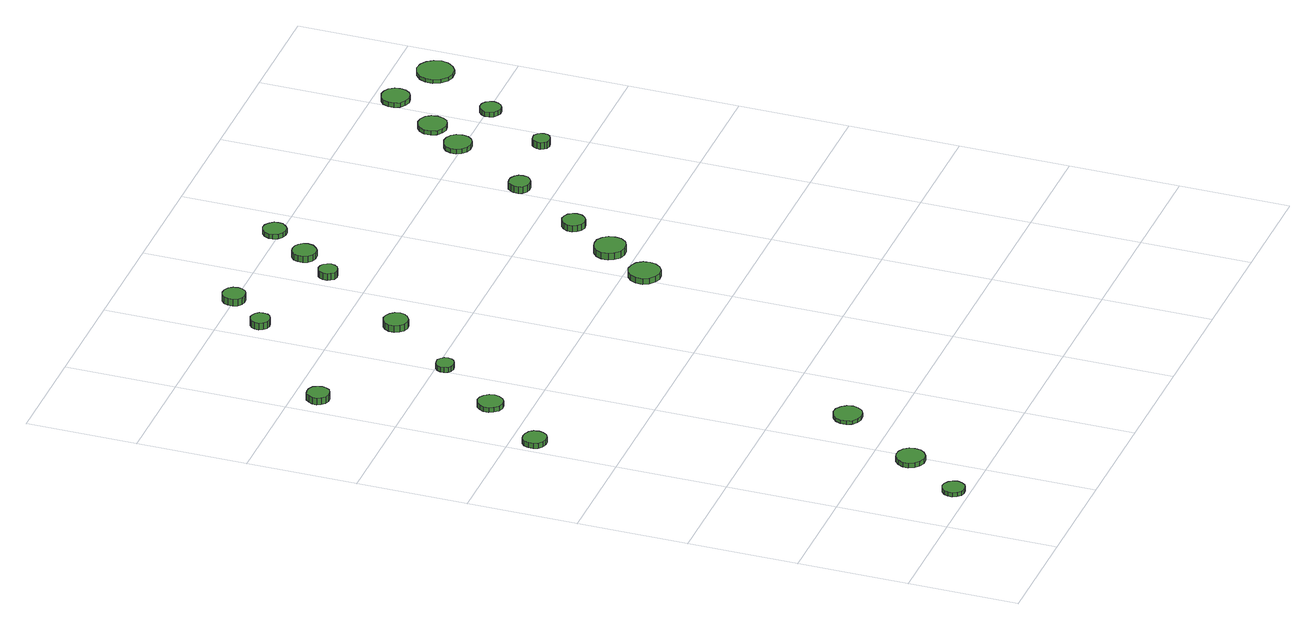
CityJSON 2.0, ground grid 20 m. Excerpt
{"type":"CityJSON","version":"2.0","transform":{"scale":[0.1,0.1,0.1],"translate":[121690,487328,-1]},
"CityObjects":{
"tree1":{"type":"SolitaryVegetationObject","attributes":{"function":"something"},"geometry":[{"type":"MultiSurface","lod":"1","boundaries":[[[0,1,2,3,4,5,6,7,8,9,10,11,12,13,14]],[[15,16,17,18,19,20,21,22,23,24,25,26,27,28,29]],[[0,29,28,1]],[[1,28,27,2]],[[2,27,26,3]],[[3,26,25,4]],[[4,25,24,5]],[[5,24,23,6]],[[6,23,22,7]],[[7,22,21,8]],[[8,21,20,9]],[[9,20,19,10]],[[10,19,18,11]],[[11,18,17,12]],[[12,17,16,13]],[[13,16,15,14]],[[14,15,29,0]]]}]},
"tree2":{"type":"SolitaryVegetationObject","attributes":{"function":"something"},"geometry":[{"type":"MultiSurface","lod":"1","boundaries":[[[30,31,32,33,34,35,36,37,38,39,40,41,42,43,44]],[[45,46,47,48,49,50,51,52,53,54,55,56,57,58,59]],[[30,59,58,31]],[[31,58,57,32]],[[32,57,56,33]],[[33,56,55,34]],[[34,55,54,35]],[[35,54,53,36]],[[36,53,52,37]],[[37,52,51,38]],[[38,51,50,39]],[[39,50,49,40]],[[40,49,48,41]],[[41,48,47,42]],[[42,47,46,43]],[[43,46,45,44]],[[44,45,59,30]]]}]},
"tree3":{"type":"SolitaryVegetationObject","attributes":{"function":"something"},"geometry":[{"type":"MultiSurface","lod":"1","boundaries":[[[60,61,62,63,64,65,66,67,68,69,70,71,72,73,74]],[[75,76,77,78,79,80,81,82,83,84,85,86,87,88,89]],[[60,89,88,61]],[[61,88,87,62]],[[62,87,86,63]],[[63,86,85,64]],[[64,85,84,65]],[[65,84,83,66]],[[66,83,82,67]],[[67,82,81,68]],[[68,81,80,69]],[[69,80,79,70]],[[70,79,78,71]],[[71,78,77,72]],[[72,77,76,73]],[[73,76,75,74]],[[74,75,89,60]]]}]},
"tree4":{"type":"SolitaryVegetationObject","attributes":{"function":"something"},"geometry":[{"type":"MultiSurface","lod":"1","boundaries":[[[90,91,92,93,94,95,96,97,98,99,100,101,102,103,104]],[[105,106,107,108,109,110,111,112,113,114,115,116,117,118,119]],[[90,119,118,91]],[[91,118,117,92]],[[92,117,116,93]],[[93,116,115,94]],[[94,115,114,95]],[[95,114,113,96]],[[96,113,112,97]],[[97,112,111,98]],[[98,111,110,99]],[[99,110,109,100]],[[100,109,108,101]],[[101,108,107,102]],[[102,107,106,103]],[[103,106,105,104]],[[104,105,119,90]]]}]},
"tree5":{"type":"SolitaryVegetationObject","attributes":{"function":"something"},"geometry":[{"type":"MultiSurface","lod":"1","boundaries":[[[120,121,122,123,124,125,126,127,128,129,130,131,132,133,134]],[[135,136,137,138,139,140,141,142,143,144,145,146,147,148,149]],[[120,149,148,121]],[[121,148,147,122]],[[122,147,146,123]],[[123,146,145,124]],[[124,145,144,125]],[[125,144,143,126]],[[126,143,142,127]],[[127,142,141,128]],[[128,141,140,129]],[[129,140,139,130]],[[130,139,138,131]],[[131,138,137,132]],[[132,137,136,133]],[[133,136,135,134]],[[134,135,149,120]]]}]},
"tree6":{"type":"SolitaryVegetationObject","attributes":{"function":"something"},"geometry":[{"type":"MultiSurface","lod":"1","boundaries":[[[150,151,152,153,154,155,156,157,158,159,160,161,162,163,164]],[[165,166,167,168,169,170,171,172,173,174,175,176,177,178,179]],[[150,179,178,151]],[[151,178,177,152]],[[152,177,176,153]],[[153,176,175,154]],[[154,175,174,155]],[[155,174,173,156]],[[156,173,172,157]],[[157,172,171,158]],[[158,171,170,159]],[[159,170,169,160]],[[160,169,168,161]],[[161,168,167,162]],[[162,167,166,163]],[[163,166,165,164]],[[164,165,179,150]]]}]},
"tree7":{"type":"SolitaryVegetationObject","attributes":{"function":"something"},"geometry":[{"type":"MultiSurface","lod":"1","boundaries":[[[180,181,182,183,184,185,186,187,188,189,190,191,192,193,194]],[[195,196,197,198,199,200,201,202,203,204,205,206,207,208,209]],[[180,209,208,181]],[[181,208,207,182]],[[182,207,206,183]],[[183,206,205,184]],[[184,205,204,185]],[[185,204,203,186]],[[186,203,202,187]],[[187,202,201,188]],[[188,201,200,189]],[[189,200,199,190]],[[190,199,198,191]],[[191,198,197,192]],[[192,197,196,193]],[[193,196,195,194]],[[194,195,209,180]]]}]},
"tree8":{"type":"SolitaryVegetationObject","attributes":{"function":"something"},"geometry":[{"type":"MultiSurface","lod":"1","boundaries":[[[210,211,212,213,214,215,216,217,218,219,220,221,222,223,224]],[[225,226,227,228,229,230,231,232,233,234,235,236,237,238,239]],[[210,239,238,211]],[[211,238,237,212]],[[212,237,236,213]],[[213,236,235,214]],[[214,235,234,215]],[[215,234,233,216]],[[216,233,232,217]],[[217,232,231,218]],[[218,231,230,219]],[[219,230,229,220]],[[220,229,228,221]],[[221,228,227,222]],[[222,227,226,223]],[[223,226,225,224]],[[224,225,239,210]]]}]},
"tree9":{"type":"SolitaryVegetationObject","attributes":{"function":"something"},"geometry":[{"type":"MultiSurface","lod":"1","boundaries":[[[240,241,242,243,244,245,246,247,248,249,250,251,252,253,254]],[[255,256,257,258,259,260,261,262,263,264,265,266,267,268,269]],[[240,269,268,241]],[[241,268,267,242]],[[242,267,266,243]],[[243,266,265,244]],[[244,265,264,245]],[[245,264,263,246]],[[246,263,262,247]],[[247,262,261,248]],[[248,261,260,249]],[[249,260,259,250]],[[250,259,258,251]],[[251,258,257,252]],[[252,257,256,253]],[[253,256,255,254]],[[254,255,269,240]]]}]},
"tree10":{"type":"SolitaryVegetationObject","attributes":{"function":"something"},"geometry":[{"type":"MultiSurface","lod":"1","boundaries":[[[270,271,272,273,274,275,276,277,278,279,280,281,282,283,284]],[[285,286,287,288,289,290,291,292,293,294,295,296,297,298,299]],[[270,299,298,271]],[[271,298,297,272]],[[272,297,296,273]],[[273,296,295,274]],[[274,295,294,275]],[[275,294,293,276]],[[276,293,292,277]],[[277,292,291,278]],[[278,291,290,279]],[[279,290,289,280]],[[280,289,288,281]],[[281,288,287,282]],[[282,287,286,283]],[[283,286,285,284]],[[284,285,299,270]]]}]},
"tree11":{"type":"SolitaryVegetationObject","attributes":{"function":"something"},"geometry":[{"type":"MultiSurface","lod":"1","boundaries":[[[300,301,302,303,304,305,306,307,308,309,310,311,312,313,314]],[[315,316,317,318,319,320,321,322,323,324,325,326,327,328,329]],[[300,329,328,301]],[[301,328,327,302]],[[302,327,326,303]],[[303,326,325,304]],[[304,325,324,305]],[[305,324,323,306]],[[306,323,322,307]],[[307,322,321,308]],[[308,321,320,309]],[[309,320,319,310]],[[310,319,318,311]],[[311,318,317,312]],[[312,317,316,313]],[[313,316,315,314]],[[314,315,329,300]]]}]},
"tree12":{"type":"SolitaryVegetationObject","attributes":{"function":"something"},"geometry":[{"type":"MultiSurface","lod":"1","boundaries":[[[330,331,332,333,334,335,336,337,338,339,340,341,342,343,344]],[[345,346,347,348,349,350,351,352,353,354,355,356,357,358,359]],[[330,359,358,331]],[[331,358,357,332]],[[332,357,356,333]],[[333,356,355,334]],[[334,355,354,335]],[[335,354,353,336]],[[336,353,352,337]],[[337,352,351,338]],[[338,351,350,339]],[[339,350,349,340]],[[340,349,348,341]],[[341,348,347,342]],[[342,347,346,343]],[[343,346,345,344]],[[344,345,359,330]]]}]},
"tree13":{"type":"SolitaryVegetationObject","attributes":{"function":"something"},"geometry":[{"type":"MultiSurface","lod":"1","boundaries":[[[360,361,362,363,364,365,366,367,368,369,370,371,372,373,374]],[[375,376,377,378,379,380,381,382,383,384,385,386,387,388,389]],[[360,389,388,361]],[[361,388,387,362]],[[362,387,386,363]],[[363,386,385,364]],[[364,385,384,365]],[[365,384,383,366]],[[366,383,382,367]],[[367,382,381,368]],[[368,381,380,369]],[[369,380,379,370]],[[370,379,378,371]],[[371,378,377,372]],[[372,377,376,373]],[[373,376,375,374]],[[374,375,389,360]]]}]},
"tree14":{"type":"SolitaryVegetationObject","attributes":{"function":"something"},"geometry":[{"type":"MultiSurface","lod":"1","boundaries":[[[390,391,392,393,394,395,396,397,398,399,400,401,402,403,404]],[[405,406,407,408,409,410,411,412,413,414,415,416,417,418,419]],[[390,419,418,391]],[[391,418,417,392]],[[392,417,416,393]],[[393,416,415,394]],[[394,415,414,395]],[[395,414,413,396]],[[396,413,412,397]],[[397,412,411,398]],[[398,411,410,399]],[[399,410,409,400]],[[400,409,408,401]],[[401,408,407,402]],[[402,407,406,403]],[[403,406,405,404]],[[404,405,419,390]]]}]},
"tree15":{"type":"SolitaryVegetationObject","attributes":{"function":"something"},"geometry":[{"type":"MultiSurface","lod":"1","boundaries":[[[420,421,422,423,424,425,426,427,428,429,430,431,432,433,434]],[[435,436,437,438,439,440,441,442,443,444,445,446,447,448,449]],[[420,449,448,421]],[[421,448,447,422]],[[422,447,446,423]],[[423,446,445,424]],[[424,445,444,425]],[[425,444,443,426]],[[426,443,442,427]],[[427,442,441,428]],[[428,441,440,429]],[[429,440,439,430]],[[430,439,438,431]],[[431,438,437,432]],[[432,437,436,433]],[[433,436,435,434]],[[434,435,449,420]]]}]},
"tree16":{"type":"SolitaryVegetationObject","attributes":{"function":"something"},"geometry":[{"type":"MultiSurface","lod":"1","boundaries":[[[450,451,452,453,454,455,456,457,458,459,460,461,462,463,464]],[[465,466,467,468,469,470,471,472,473,474,475,476,477,478,479]],[[450,479,478,451]],[[451,478,477,452]],[[452,477,476,453]],[[453,476,475,454]],[[454,475,474,455]],[[455,474,473,456]],[[456,473,472,457]],[[457,472,471,458]],[[458,471,470,459]],[[459,470,469,460]],[[460,469,468,461]],[[461,468,467,462]],[[462,467,466,463]],[[463,466,465,464]],[[464,465,479,450]]]}]},
"tree17":{"type":"SolitaryVegetationObject","attributes":{"function":"something"},"geometry":[{"type":"MultiSurface","lod":"1","boundaries":[[[480,481,482,483,484,485,486,487,488,489,490,491,492,493,494]],[[495,496,497,498,499,500,501,502,503,504,505,506,507,508,509]],[[480,509,508,481]],[[481,508,507,482]],[[482,507,506,483]],[[483,506,505,484]],[[484,505,504,485]],[[485,504,503,486]],[[486,503,502,487]],[[487,502,501,488]],[[488,501,500,489]],[[489,500,499,490]],[[490,499,498,491]],[[491,498,497,492]],[[492,497,496,493]],[[493,496,495,494]],[[494,495,509,480]]]}]},
"tree18":{"type":"SolitaryVegetationObject","attributes":{"function":"something"},"geometry":[{"type":"MultiSurface","lod":"1","boundaries":[[[510,511,512,513,514,515,516,517,518,519,520,521,522,523,524]],[[525,526,527,528,529,530,531,532,533,534,535,536,537,538,539]],[[510,539,538,511]],[[511,538,537,512]],[[512,537,536,513]],[[513,536,535,514]],[[514,535,534,515]],[[515,534,533,516]],[[516,533,532,517]],[[517,532,531,518]],[[518,531,530,519]],[[519,530,529,520]],[[520,529,528,521]],[[521,528,527,522]],[[522,527,526,523]],[[523,526,525,524]],[[524,525,539,510]]]}]},
"tree19":{"type":"SolitaryVegetationObject","attributes":{"function":"something"},"geometry":[{"type":"MultiSurface","lod":"1","boundaries":[[[540,541,542,543,544,545,546,547,548,549,550,551,552,553,554]],[[555,556,557,558,559,560,561,562,563,564,565,566,567,568,569]],[[540,569,568,541]],[[541,568,567,542]],[[542,567,566,543]],[[543,566,565,544]],[[544,565,564,545]],[[545,564,563,546]],[[546,563,562,547]],[[547,562,561,548]],[[548,561,560,549]],[[549,560,559,550]],[[550,559,558,551]],[[551,558,557,552]],[[552,557,556,553]],[[553,556,555,554]],[[554,555,569,540]]]}]},
"tree20":{"type":"SolitaryVegetationObject","attributes":{"function":"something"},"geometry":[{"type":"MultiSurface","lod":"1","boundaries":[[[570,571,572,573,574,575,576,577,578,579,580,581,582,583,584]],[[585,586,587,588,589,590,591,592,593,594,595,596,597,598,599]],[[570,599,598,571]],[[571,598,597,572]],[[572,597,596,573]],[[573,596,595,574]],[[574,595,594,575]],[[575,594,593,576]],[[576,593,592,577]],[[577,592,591,578]],[[578,591,590,579]],[[579,590,589,580]],[[580,589,588,581]],[[581,588,587,582]],[[582,587,586,583]],[[583,586,585,584]],[[584,585,599,570]]]}]},
"tree21":{"type":"SolitaryVegetationObject","attributes":{"function":"something"},"geometry":[{"type":"MultiSurface","lod":"1","boundaries":[[[600,601,602,603,604,605,606,607,608,609,610,611,612,613,614]],[[615,616,617,618,619,620,621,622,623,624,625,626,627,628,629]],[[600,629,628,601]],[[601,628,627,602]],[[602,627,626,603]],[[603,626,625,604]],[[604,625,624,605]],[[605,624,623,606]],[[606,623,622,607]],[[607,622,621,608]],[[608,621,620,609]],[[609,620,619,610]],[[610,619,618,611]],[[611,618,617,612]],[[612,617,616,613]],[[613,616,615,614]],[[614,615,629,600]]]}]},
"tree22":{"type":"SolitaryVegetationObject","attributes":{"function":"something"},"geometry":[{"type":"MultiSurface","lod":"1","boundaries":[[[630,631,632,633,634,635,636,637,638,639,640,641,642,643,644]],[[645,646,647,648,649,650,651,652,653,654,655,656,657,658,659]],[[630,659,658,631]],[[631,658,657,632]],[[632,657,656,633]],[[633,656,655,634]],[[634,655,654,635]],[[635,654,653,636]],[[636,653,652,637]],[[637,652,651,638]],[[638,651,650,639]],[[639,650,649,640]],[[640,649,648,641]],[[641,648,647,642]],[[642,647,646,643]],[[643,646,645,644]],[[644,645,659,630]]]}]},
"tree23":{"type":"SolitaryVegetationObject","attributes":{"function":"something"},"geometry":[{"type":"MultiSurface","lod":"1","boundaries":[[[660,661,662,663,664,665,666,667,668,669,670,671,672,673,674]],[[675,676,677,678,679,680,681,682,683,684,685,686,687,688,689]],[[660,689,688,661]],[[661,688,687,662]],[[662,687,686,663]],[[663,686,685,664]],[[664,685,684,665]],[[665,684,683,666]],[[666,683,682,667]],[[667,682,681,668]],[[668,681,680,669]],[[669,680,679,670]],[[670,679,678,671]],[[671,678,677,672]],[[672,677,676,673]],[[673,676,675,674]],[[674,675,689,660]]]}]}
},
"vertices":[
[138,29,14],[136,37,14],[131,44,14],[124,48,14],[116,49,14],[108,46,14],[102,41,14],[98,33,14],[98,25,14],[102,17,14],[108,11,14],[116,9,14],[124,10,14],[131,14,14],[136,21,14],[136,21,6],[131,14,6],[124,10,6],[116,9,6],[108,11,6],[102,17,6],[98,25,6],[98,33,6],[102,41,6],[108,46,6],[116,49,6],[124,48,6],[131,44,6],[136,37,6],[138,29,6],
[215,133,15],[213,143,15],[207,152,15],[197,157,15],[187,158,15],[177,155,15],[169,148,15],[164,138,15],[164,128,15],[169,118,15],[177,111,15],[187,107,15],[197,108,15],[207,114,15],[213,122,15],[213,122,6],[207,114,6],[197,108,6],[187,107,6],[177,111,6],[169,118,6],[164,128,6],[164,138,6],[169,148,6],[177,155,6],[187,158,6],[197,157,6],[207,152,6],[213,143,6],[215,133,6],
[51,758,18],[49,767,18],[44,774,18],[36,778,18],[27,779,18],[19,777,18],[12,771,18],[9,763,18],[9,754,18],[12,746,18],[19,740,18],[27,737,18],[36,738,18],[44,742,18],[49,750,18],[49,750,8],[44,742,8],[36,738,8],[27,737,8],[19,740,8],[12,746,8],[9,754,8],[9,763,8],[12,771,8],[19,777,8],[27,779,8],[36,778,8],[44,774,8],[49,767,8],[51,758,8],
[316,281,13],[313,292,13],[307,300,13],[298,306,13],[287,307,13],[277,304,13],[269,296,13],[265,287,13],[265,276,13],[269,266,13],[277,259,13],[287,256,13],[298,257,13],[307,262,13],[313,271,13],[313,271,6],[307,262,6],[298,257,6],[287,256,6],[277,259,6],[269,266,6],[265,276,6],[265,287,6],[269,296,6],[277,304,6],[287,307,6],[298,306,6],[307,300,6],[313,292,6],[316,281,6],
[141,870,17],[139,879,17],[133,887,17],[125,892,17],[116,893,17],[107,890,17],[100,883,17],[96,875,17],[96,865,17],[100,857,17],[107,850,17],[116,847,17],[125,848,17],[133,853,17],[139,861,17],[139,861,8],[133,853,8],[125,848,8],[116,847,8],[107,850,8],[100,857,8],[96,865,8],[96,875,8],[100,883,8],[107,890,8],[116,893,8],[125,892,8],[133,887,8],[139,879,8],[141,870,8],
[61,1155,22],[59,1163,22],[55,1170,22],[47,1174,22],[39,1175,22],[31,1173,22],[25,1167,22],[21,1159,22],[21,1151,22],[25,1144,22],[31,1138,22],[39,1135,22],[47,1136,22],[55,1140,22],[59,1147,22],[59,1147,9],[55,1140,9],[47,1136,9],[39,1135,9],[31,1138,9],[25,1144,9],[21,1151,9],[21,1159,9],[25,1167,9],[31,1173,9],[39,1175,9],[47,1174,9],[55,1170,9],[59,1163,9],[61,1155,9],
[229,985,18],[227,992,18],[223,997,18],[217,1001,18],[211,1001,18],[204,999,18],[199,995,18],[196,988,18],[196,982,18],[199,975,18],[204,971,18],[211,969,18],[217,970,18],[223,973,18],[227,978,18],[227,978,8],[223,973,8],[217,970,8],[211,969,8],[204,971,8],[199,975,8],[196,982,8],[196,988,8],[199,995,8],[204,999,8],[211,1001,8],[217,1001,8],[223,997,8],[227,992,8],[229,985,8],
[247,1327,29],[246,1334,29],[241,1340,29],[235,1343,29],[228,1344,29],[221,1342,29],[215,1337,29],[212,1330,29],[212,1323,29],[215,1316,29],[221,1311,29],[228,1309,29],[235,1310,29],[241,1313,29],[246,1319,29],[246,1319,16],[241,1313,16],[235,1310,16],[228,1309,16],[221,1311,16],[215,1316,16],[212,1323,16],[212,1330,16],[215,1337,16],[221,1342,16],[228,1344,16],[235,1343,16],[241,1340,16],[246,1334,16],[247,1327,16],
[333,1109,24],[331,1118,24],[325,1125,24],[317,1130,24],[308,1131,24],[299,1128,24],[293,1122,24],[289,1114,24],[289,1104,24],[293,1096,24],[299,1090,24],[308,1087,24],[317,1088,24],[325,1093,24],[331,1100,24],[331,1100,11],[325,1093,11],[317,1088,11],[308,1087,11],[299,1090,11],[293,1096,11],[289,1104,11],[289,1114,11],[293,1122,11],[299,1128,11],[308,1131,11],[317,1130,11],[325,1125,11],[331,1118,11],[333,1109,11],
[317,1397,26],[315,1406,26],[310,1413,26],[302,1417,26],[294,1418,26],[286,1415,26],[279,1409,26],[276,1402,26],[276,1393,26],[279,1385,26],[286,1379,26],[294,1377,26],[302,1378,26],[310,1382,26],[315,1389,26],[315,1389,13],[310,1382,13],[302,1378,13],[294,1377,13],[286,1379,13],[279,1385,13],[276,1393,13],[276,1402,13],[279,1409,13],[286,1415,13],[294,1418,13],[302,1417,13],[310,1413,13],[315,1406,13],[317,1397,13],
[447,1274,24],[445,1281,24],[441,1287,24],[435,1290,24],[428,1291,24],[421,1289,24],[416,1284,24],[413,1278,24],[413,1270,24],[416,1264,24],[421,1259,24],[428,1257,24],[435,1258,24],[441,1261,24],[445,1267,24],[445,1267,11],[441,1261,11],[435,1258,11],[428,1257,11],[421,1259,11],[416,1264,11],[413,1270,11],[413,1278,11],[416,1284,11],[421,1289,11],[428,1291,11],[435,1290,11],[441,1287,11],[445,1281,11],[447,1274,11],
[644,765,17],[642,777,17],[635,787,17],[625,792,17],[613,794,17],[602,790,17],[593,782,17],[588,771,17],[588,759,17],[593,749,17],[602,741,17],[613,737,17],[625,738,17],[635,744,17],[642,754,17],[642,754,6],[635,744,6],[625,738,6],[613,737,6],[602,741,6],[593,749,6],[588,759,6],[588,771,6],[593,782,6],[602,790,6],[613,794,6],[625,792,6],[635,787,6],[642,777,6],[644,765,6],
[505,1336,19],[503,1345,19],[497,1352,19],[490,1356,19],[481,1357,19],[472,1355,19],[465,1349,19],[462,1340,19],[462,1331,19],[465,1323,19],[472,1317,19],[481,1314,19],[490,1315,19],[497,1320,19],[503,1327,19],[503,1327,7],[497,1320,7],[490,1315,7],[481,1314,7],[472,1317,7],[465,1323,7],[462,1331,7],[462,1340,7],[465,1349,7],[472,1355,7],[481,1357,7],[490,1356,7],[497,1352,7],[503,1345,7],[505,1336,7],
[699,847,20],[697,859,20],[690,868,20],[680,874,20],[668,875,20],[657,872,20],[648,864,20],[643,853,20],[643,841,20],[648,831,20],[657,823,20],[668,819,20],[680,821,20],[690,826,20],[697,836,20],[697,836,7],[690,826,7],[680,821,7],[668,819,7],[657,823,7],[648,831,7],[643,841,7],[643,853,7],[648,864,7],[657,872,7],[668,875,7],[680,874,7],[690,868,7],[697,859,7],[699,847,7],
[559,1409,16],[558,1417,16],[552,1424,16],[545,1429,16],[536,1430,16],[528,1427,16],[522,1421,16],[518,1413,16],[518,1405,16],[522,1397,16],[528,1391,16],[536,1388,16],[545,1389,16],[552,1394,16],[558,1401,16],[558,1401,7],[552,1394,7],[545,1389,7],[536,1388,7],[528,1391,7],[522,1397,7],[518,1405,7],[518,1413,7],[522,1421,7],[528,1427,7],[536,1430,7],[545,1429,7],[552,1424,7],[558,1417,7],[559,1409,7],
[744,932,24],[742,940,24],[737,947,24],[730,951,24],[721,952,24],[713,950,24],[707,944,24],[703,936,24],[703,927,24],[707,919,24],[713,914,24],[721,911,24],[730,912,24],[737,916,24],[742,923,24],[742,923,12],[737,916,12],[730,912,12],[721,911,12],[713,914,12],[707,919,12],[703,927,12],[703,936,12],[707,944,12],[713,950,12],[721,952,12],[730,951,12],[737,947,12],[742,940,12],[744,932,12],
[829,1060,26],[828,1068,26],[823,1074,26],[816,1078,26],[808,1079,26],[800,1077,26],[794,1071,26],[791,1064,26],[791,1056,26],[794,1049,26],[800,1043,26],[808,1041,26],[816,1042,26],[823,1046,26],[828,1052,26],[828,1052,13],[823,1046,13],[816,1042,13],[808,1041,13],[800,1043,13],[794,1049,13],[791,1056,13],[791,1064,13],[794,1071,13],[800,1077,13],[808,1079,13],[816,1078,13],[823,1074,13],[828,1068,13],[829,1060,13],
[938,1208,16],[936,1219,16],[930,1227,16],[921,1232,16],[911,1233,16],[901,1230,16],[893,1223,16],[889,1214,16],[889,1203,16],[893,1194,16],[901,1187,16],[911,1184,16],[921,1185,16],[930,1190,16],[936,1198,16],[936,1198,7],[930,1190,7],[921,1185,7],[911,1184,7],[901,1187,7],[893,1194,7],[889,1203,7],[889,1214,7],[893,1223,7],[901,1230,7],[911,1233,7],[921,1232,7],[930,1227,7],[936,1219,7],[938,1208,7],
[979,1075,22],[978,1081,22],[974,1086,22],[968,1090,22],[962,1090,22],[955,1088,22],[951,1084,22],[948,1078,22],[948,1071,22],[951,1065,22],[955,1061,22],[962,1059,22],[968,1060,22],[974,1063,22],[978,1068,22],[978,1068,9],[974,1063,9],[968,1060,9],[962,1059,9],[955,1061,9],[951,1065,9],[948,1071,9],[948,1078,9],[951,1084,9],[955,1088,9],[962,1090,9],[968,1090,9],[974,1086,9],[978,1081,9],[979,1075,9],
[984,1270,15],[982,1281,15],[976,1290,15],[966,1295,15],[956,1296,15],[946,1293,15],[938,1286,15],[933,1276,15],[933,1265,15],[938,1255,15],[946,1248,15],[956,1245,15],[966,1246,15],[976,1251,15],[982,1260,15],[982,1260,7],[976,1251,7],[966,1246,7],[956,1245,7],[946,1248,7],[938,1255,7],[933,1265,7],[933,1276,7],[938,1286,7],[946,1293,7],[956,1296,7],[966,1295,7],[976,1290,7],[982,1281,7],[984,1270,7],
[1060,1194,16],[1058,1202,16],[1054,1208,16],[1047,1212,16],[1039,1213,16],[1032,1211,16],[1026,1205,16],[1023,1198,16],[1023,1190,16],[1026,1183,16],[1032,1178,16],[1039,1175,16],[1047,1176,16],[1054,1180,16],[1058,1186,16],[1058,1186,7],[1054,1180,7],[1047,1176,7],[1039,1175,7],[1032,1178,7],[1026,1183,7],[1023,1190,7],[1023,1198,7],[1026,1205,7],[1032,1211,7],[1039,1213,7],[1047,1212,7],[1054,1208,7],[1058,1202,7],[1060,1194,7],
[1048,1360,16],[1046,1370,16],[1040,1379,16],[1031,1384,16],[1021,1385,16],[1011,1382,16],[1003,1375,16],[999,1365,16],[999,1355,16],[1003,1345,16],[1011,1338,16],[1021,1335,16],[1031,1336,16],[1040,1341,16],[1046,1350,16],[1046,1350,7],[1040,1341,7],[1031,1336,7],[1021,1335,7],[1011,1338,7],[1003,1345,7],[999,1355,7],[999,1365,7],[1003,1375,7],[1011,1382,7],[1021,1385,7],[1031,1384,7],[1040,1379,7],[1046,1370,7],[1048,1360,7],
[1161,1325,14],[1158,1338,14],[1150,1349,14],[1139,1356,14],[1125,1358,14],[1112,1353,14],[1102,1344,14],[1096,1332,14],[1096,1318,14],[1102,1306,14],[1112,1296,14],[1125,1292,14],[1139,1294,14],[1150,1301,14],[1158,1312,14],[1158,1312,7],[1150,1301,7],[1139,1294,7],[1125,1292,7],[1112,1296,7],[1102,1306,7],[1096,1318,7],[1096,1332,7],[1102,1344,7],[1112,1353,7],[1125,1358,7],[1139,1356,7],[1150,1349,7],[1158,1338,7],[1161,1325,7]
]}
